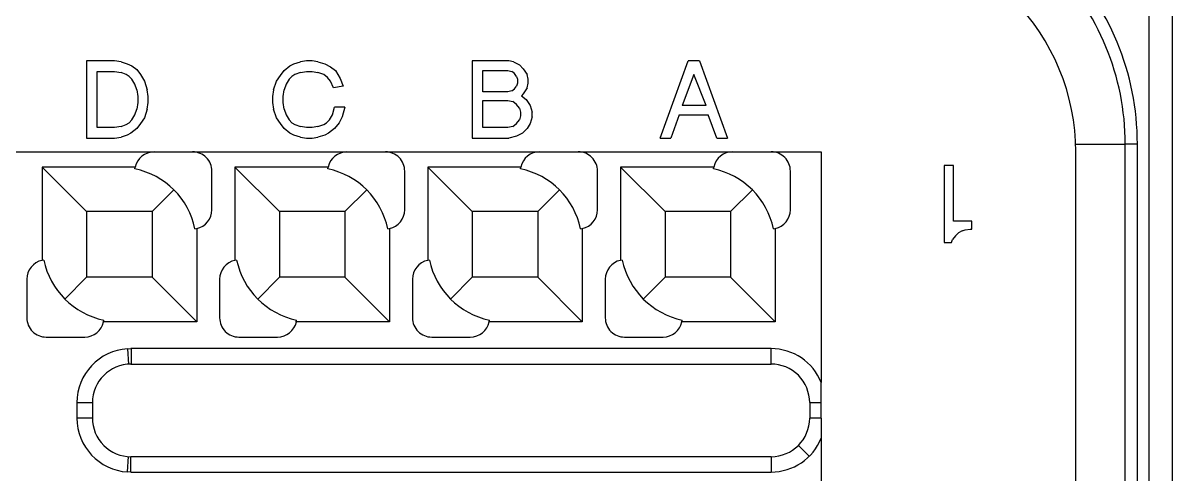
# Model space of a CAD drawing. Header units: inches. Extents: x 47316 to 59086, y 3141 to 11743.
# Drawn here: x 54001.77 to 54016.67, y 9523.03 to 9528.87 of the extents above; entities that cross this region are included whole.
import ezdxf

# ---------------------------------------------------------------- set-up
doc = ezdxf.new("R2010")
doc.units = ezdxf.units.IN
doc.header["$MEASUREMENT"] = 0

msp = doc.modelspace()

# ---------------------------------------------------------------- linework, layer by layer
at = {"lineweight": -3}
for p, q in [((54016.366, 9533.555), (54016.366, 9505.855)), ((54016.666, 9533.255), (54016.666, 9506.155))]:
    msp.add_line(p, q, dxfattribs=at)
at = {"lineweight": -3, "ltscale": 0.025}
for p, q in [((54002.593, 9528.381), (54002.593, 9527.381)), ((54007.593, 9528.381), (54007.593, 9527.381)), ((54013.71, 9527.028), (54013.71, 9526.028))]:
    msp.add_line(p, q, dxfattribs=at)
at = {"lineweight": -3, "ltscale": 0.009064}
for p, q in [((54002.955, 9528.381), (54002.593, 9528.381)), ((54002.593, 9527.381), (54002.955, 9527.381))]:
    msp.add_line(p, q, dxfattribs=at)
at = {"lineweight": -3, "ltscale": 0.002207}
for p, q in [((54003.043, 9528.369), (54002.955, 9528.381)), ((54002.955, 9528.244), (54003.043, 9528.231)), ((54003.043, 9527.531), (54002.955, 9527.519)), ((54002.955, 9527.381), (54003.043, 9527.394))]:
    msp.add_line(p, q, dxfattribs=at)
at = {"lineweight": -3, "ltscale": 0.001978}
for p, q in [((54003.043, 9528.369), (54003.118, 9528.344)), ((54005.368, 9528.231), (54005.293, 9528.206)), ((54005.293, 9527.556), (54005.368, 9527.531)), ((54003.118, 9527.419), (54003.043, 9527.394))]:
    msp.add_line(p, q, dxfattribs=at)
at = {"lineweight": -3, "ltscale": 0.001683}
for p, q in [((54003.118, 9528.344), (54003.18, 9528.319)), ((54003.105, 9528.206), (54003.043, 9528.231)), ((54003.043, 9527.531), (54003.105, 9527.556))]:
    msp.add_line(p, q, dxfattribs=at)
at = {"lineweight": -3, "ltscale": 0.002001}
for p, q in [((54003.18, 9528.319), (54003.243, 9528.269)), ((54008.23, 9527.931), (54008.293, 9527.881))]:
    msp.add_line(p, q, dxfattribs=at)
at = {"lineweight": -3, "ltscale": 0.00244}
for p, q in [((54005.155, 9528.256), (54005.23, 9528.319)), ((54005.23, 9527.444), (54005.155, 9527.506))]:
    msp.add_line(p, q, dxfattribs=at)
at = {"lineweight": -3, "ltscale": 0.001399}
msp.add_line((54005.23, 9528.319), (54005.28, 9528.344), dxfattribs=at)
at = {"lineweight": -3, "ltscale": 0.002276}
for p, q in [((54005.28, 9528.344), (54005.368, 9528.369)), ((54005.593, 9528.369), (54005.68, 9528.344)), ((54008.343, 9527.806), (54008.368, 9527.719)), ((54005.368, 9527.394), (54005.28, 9527.419)), ((54005.68, 9527.419), (54005.593, 9527.394))]:
    msp.add_line(p, q, dxfattribs=at)
at = {"lineweight": -3, "ltscale": 0.001899}
for p, q in [((54005.443, 9528.381), (54005.368, 9528.369)), ((54005.593, 9528.369), (54005.518, 9528.381))]:
    msp.add_line(p, q, dxfattribs=at)
at = {"lineweight": -3, "ltscale": 0.001877}
for p, q in [((54005.518, 9528.381), (54005.443, 9528.381)), ((54005.443, 9528.244), (54005.518, 9528.244)), ((54005.518, 9527.519), (54005.443, 9527.519)), ((54005.443, 9527.381), (54005.518, 9527.381))]:
    msp.add_line(p, q, dxfattribs=at)
at = {"lineweight": -3, "ltscale": 0.002095}
msp.add_line((54005.68, 9528.344), (54005.755, 9528.306), dxfattribs=at)
at = {"lineweight": -3, "ltscale": 0.002002}
for p, q in [((54005.755, 9528.306), (54005.818, 9528.256)), ((54005.105, 9528.194), (54005.155, 9528.256)), ((54005.155, 9527.506), (54005.105, 9527.569))]:
    msp.add_line(p, q, dxfattribs=at)
at = {"lineweight": -3, "ltscale": 0.011874}
for p, q in [((54008.068, 9528.381), (54007.593, 9528.381)), ((54007.593, 9527.381), (54008.068, 9527.381))]:
    msp.add_line(p, q, dxfattribs=at)
at = {"lineweight": -3, "ltscale": 0.001594}
for p, q in [((54008.13, 9528.369), (54008.068, 9528.381)), ((54008.055, 9527.869), (54008.118, 9527.856)), ((54008.118, 9527.531), (54008.055, 9527.519)), ((54013.985, 9526.191), (54014.047, 9526.203))]:
    msp.add_line(p, q, dxfattribs=at)
at = {"lineweight": -3, "ltscale": 0.002098}
for p, q in [((54008.13, 9528.369), (54008.205, 9528.331)), ((54008.243, 9527.444), (54008.168, 9527.406))]:
    msp.add_line(p, q, dxfattribs=at)
at = {"lineweight": -3, "ltscale": 0.001766}
msp.add_line((54008.205, 9528.331), (54008.255, 9528.281), dxfattribs=at)
at = {"lineweight": -3, "ltscale": 0.026592}
for p, q in [((54010.028, 9527.381), (54010.391, 9528.381)), ((54010.541, 9528.381), (54010.903, 9527.381))]:
    msp.add_line(p, q, dxfattribs=at)
at = {"lineweight": -3, "ltscale": 0.003748}
msp.add_line((54010.541, 9528.381), (54010.391, 9528.381), dxfattribs=at)
at = {"lineweight": -3, "ltscale": 0.018124}
msp.add_line((54002.73, 9527.519), (54002.73, 9528.244), dxfattribs=at)
at = {"lineweight": -3, "ltscale": 0.005627}
for p, q in [((54002.73, 9528.244), (54002.955, 9528.244)), ((54002.955, 9527.519), (54002.73, 9527.519))]:
    msp.add_line(p, q, dxfattribs=at)
at = {"lineweight": -3, "ltscale": 0.001128}
for p, q in [((54003.143, 9528.181), (54003.105, 9528.206)), ((54008.105, 9527.994), (54008.143, 9528.019)), ((54003.105, 9527.556), (54003.143, 9527.581)), ((54005.668, 9527.556), (54005.705, 9527.581))]:
    msp.add_line(p, q, dxfattribs=at)
at = {"lineweight": -3, "ltscale": 0.001326}
for p, q in [((54003.18, 9528.144), (54003.143, 9528.181)), ((54005.255, 9528.181), (54005.218, 9528.144)), ((54003.143, 9527.581), (54003.18, 9527.619)), ((54005.218, 9527.619), (54005.255, 9527.581)), ((54005.705, 9527.581), (54005.743, 9527.619)), ((54013.897, 9526.153), (54013.86, 9526.116))]:
    msp.add_line(p, q, dxfattribs=at)
at = {"lineweight": -3, "ltscale": 0.001822}
for p, q in [((54003.218, 9528.081), (54003.18, 9528.144)), ((54005.218, 9528.144), (54005.18, 9528.081)), ((54003.18, 9527.619), (54003.218, 9527.681)), ((54005.18, 9527.681), (54005.218, 9527.619)), ((54005.743, 9527.619), (54005.78, 9527.681)), ((54008.343, 9527.569), (54008.305, 9527.506))]:
    msp.add_line(p, q, dxfattribs=at)
at = {"lineweight": -3, "ltscale": 0.002}
for p, q in [((54003.243, 9528.269), (54003.293, 9528.206)), ((54003.293, 9527.569), (54003.243, 9527.506))]:
    msp.add_line(p, q, dxfattribs=at)
at = {"lineweight": -3, "ltscale": 0.002519}
msp.add_line((54003.293, 9528.206), (54003.343, 9528.119), dxfattribs=at)
at = {"lineweight": -3, "ltscale": 0.002251}
msp.add_line((54005.055, 9528.119), (54005.105, 9528.194), dxfattribs=at)
at = {"lineweight": -3, "ltscale": 0.001126}
for p, q in [((54005.293, 9528.206), (54005.255, 9528.181)), ((54008.143, 9528.019), (54008.168, 9528.056)), ((54005.255, 9527.581), (54005.293, 9527.556))]:
    msp.add_line(p, q, dxfattribs=at)
at = {"lineweight": -3, "ltscale": 0.0019}
for p, q in [((54005.368, 9528.231), (54005.443, 9528.244)), ((54005.518, 9528.244), (54005.593, 9528.231)), ((54005.443, 9527.519), (54005.368, 9527.531)), ((54005.593, 9527.531), (54005.518, 9527.519)), ((54005.368, 9527.394), (54005.443, 9527.381)), ((54005.518, 9527.381), (54005.593, 9527.394))]:
    msp.add_line(p, q, dxfattribs=at)
at = {"lineweight": -3, "ltscale": 0.001975}
for p, q in [((54005.668, 9528.206), (54005.593, 9528.231)), ((54003.218, 9527.681), (54003.243, 9527.756)), ((54005.155, 9527.756), (54005.18, 9527.681)), ((54005.593, 9527.531), (54005.668, 9527.556))]:
    msp.add_line(p, q, dxfattribs=at)
at = {"lineweight": -3, "ltscale": 0.001563}
for p, q in [((54005.718, 9528.169), (54005.668, 9528.206)), ((54008.368, 9527.656), (54008.368, 9527.719))]:
    msp.add_line(p, q, dxfattribs=at)
at = {"lineweight": -3, "ltscale": 0.001562}
for p, q in [((54005.755, 9528.119), (54005.718, 9528.169)), ((54008.118, 9527.531), (54008.168, 9527.569))]:
    msp.add_line(p, q, dxfattribs=at)
at = {"lineweight": -3, "ltscale": 0.002948}
msp.add_line((54005.818, 9528.256), (54005.88, 9528.156), dxfattribs=at)
at = {"lineweight": -3, "ltscale": 0.002669}
msp.add_line((54005.88, 9528.156), (54005.918, 9528.056), dxfattribs=at)
at = {"lineweight": -3, "ltscale": 0.008127}
for p, q in [((54007.73, 9528.256), (54008.055, 9528.256)), ((54008.055, 9527.981), (54007.73, 9527.981)), ((54007.73, 9527.869), (54008.055, 9527.869)), ((54008.055, 9527.519), (54007.73, 9527.519))]:
    msp.add_line(p, q, dxfattribs=at)
at = {"lineweight": -3, "ltscale": 0.006876}
msp.add_line((54007.73, 9527.981), (54007.73, 9528.256), dxfattribs=at)
at = {"lineweight": -3, "ltscale": 0.001287}
for p, q in [((54008.055, 9528.256), (54008.105, 9528.244)), ((54008.105, 9527.994), (54008.055, 9527.981))]:
    msp.add_line(p, q, dxfattribs=at)
at = {"lineweight": -3, "ltscale": 0.001129}
msp.add_line((54008.143, 9528.219), (54008.105, 9528.244), dxfattribs=at)
at = {"lineweight": -3, "ltscale": 0.001125}
msp.add_line((54008.168, 9528.181), (54008.143, 9528.219), dxfattribs=at)
at = {"lineweight": -3, "ltscale": 0.00099}
msp.add_line((54008.168, 9528.181), (54008.18, 9528.144), dxfattribs=at)
at = {"lineweight": -3, "ltscale": 0.00125}
for p, q in [((54008.18, 9528.144), (54008.18, 9528.094)), ((54008.318, 9528.094), (54008.318, 9528.144)), ((54008.218, 9527.719), (54008.218, 9527.669))]:
    msp.add_line(p, q, dxfattribs=at)
at = {"lineweight": -3, "ltscale": 0.002254}
for p, q in [((54008.255, 9528.281), (54008.305, 9528.206)), ((54008.305, 9528.031), (54008.255, 9527.956)), ((54008.293, 9527.881), (54008.343, 9527.806)), ((54003.343, 9527.644), (54003.293, 9527.569))]:
    msp.add_line(p, q, dxfattribs=at)
at = {"lineweight": -3, "ltscale": 0.001593}
for p, q in [((54008.318, 9528.144), (54008.305, 9528.206)), ((54008.305, 9528.031), (54008.318, 9528.094))]:
    msp.add_line(p, q, dxfattribs=at)
at = {"lineweight": -3, "ltscale": 0.010681}
msp.add_line((54010.466, 9528.206), (54010.316, 9527.806), dxfattribs=at)
at = {"lineweight": -3, "ltscale": 0.010794}
msp.add_line((54010.628, 9527.806), (54010.466, 9528.206), dxfattribs=at)
at = {"lineweight": -3, "ltscale": 0.001977}
for p, q in [((54003.243, 9528.006), (54003.218, 9528.081)), ((54005.18, 9528.081), (54005.155, 9528.006))]:
    msp.add_line(p, q, dxfattribs=at)
at = {"lineweight": -3, "ltscale": 0.002209}
for p, q in [((54003.243, 9528.006), (54003.255, 9527.919)), ((54003.393, 9527.919), (54003.38, 9528.006)), ((54005.018, 9528.006), (54005.005, 9527.919)), ((54005.143, 9527.919), (54005.155, 9528.006))]:
    msp.add_line(p, q, dxfattribs=at)
at = {"lineweight": -3, "ltscale": 0.002966}
for p, q in [((54003.343, 9528.119), (54003.38, 9528.006)), ((54005.018, 9528.006), (54005.055, 9528.119))]:
    msp.add_line(p, q, dxfattribs=at)
at = {"lineweight": -3, "ltscale": 0.00238}
msp.add_line((54005.793, 9528.031), (54005.755, 9528.119), dxfattribs=at)
at = {"lineweight": -3, "ltscale": 0.003187}
msp.add_line((54005.918, 9528.056), (54005.793, 9528.031), dxfattribs=at)
at = {"lineweight": -3, "ltscale": 0.000988}
msp.add_line((54008.18, 9528.094), (54008.168, 9528.056), dxfattribs=at)
at = {"lineweight": -3, "ltscale": 0.00221}
for p, q in [((54003.255, 9527.844), (54003.243, 9527.756)), ((54005.155, 9527.756), (54005.143, 9527.844)), ((54008.305, 9527.506), (54008.243, 9527.444))]:
    msp.add_line(p, q, dxfattribs=at)
at = {"lineweight": -3, "ltscale": 0.001875}
for p, q in [((54003.255, 9527.919), (54003.255, 9527.844)), ((54003.393, 9527.844), (54003.393, 9527.919)), ((54005.005, 9527.919), (54005.005, 9527.844)), ((54005.143, 9527.844), (54005.143, 9527.919))]:
    msp.add_line(p, q, dxfattribs=at)
at = {"lineweight": -3, "ltscale": 0.002211}
for p, q in [((54003.38, 9527.756), (54003.393, 9527.844)), ((54005.005, 9527.844), (54005.018, 9527.756))]:
    msp.add_line(p, q, dxfattribs=at)
at = {"lineweight": -3, "ltscale": 0.008751}
msp.add_line((54007.73, 9527.519), (54007.73, 9527.869), dxfattribs=at)
at = {"lineweight": -3, "ltscale": 0.001561}
msp.add_line((54008.168, 9527.819), (54008.118, 9527.856), dxfattribs=at)
at = {"lineweight": -3, "ltscale": 0.000884}
msp.add_line((54008.255, 9527.956), (54008.23, 9527.931), dxfattribs=at)
at = {"lineweight": -3, "ltscale": 0.002964}
for p, q in [((54003.38, 9527.756), (54003.343, 9527.644)), ((54005.055, 9527.644), (54005.018, 9527.756))]:
    msp.add_line(p, q, dxfattribs=at)
at = {"lineweight": -3, "ltscale": 0.002576}
for p, q in [((54005.78, 9527.681), (54005.805, 9527.781)), ((54008.168, 9527.406), (54008.068, 9527.381))]:
    msp.add_line(p, q, dxfattribs=at)
at = {"lineweight": -3, "ltscale": 0.003436}
for p, q in [((54005.943, 9527.781), (54005.805, 9527.781)), ((54010.028, 9527.381), (54010.166, 9527.381)), ((54010.766, 9527.381), (54010.903, 9527.381))]:
    msp.add_line(p, q, dxfattribs=at)
at = {"lineweight": -3, "ltscale": 0.003262}
msp.add_line((54005.943, 9527.781), (54005.905, 9527.656), dxfattribs=at)
at = {"lineweight": -3, "ltscale": 0.001565}
msp.add_line((54008.205, 9527.769), (54008.168, 9527.819), dxfattribs=at)
at = {"lineweight": -3, "ltscale": 0.001288}
for p, q in [((54008.205, 9527.769), (54008.218, 9527.719)), ((54008.218, 9527.669), (54008.205, 9527.619))]:
    msp.add_line(p, q, dxfattribs=at)
at = {"lineweight": -3, "ltscale": 0.007813}
msp.add_line((54010.628, 9527.806), (54010.316, 9527.806), dxfattribs=at)
at = {"lineweight": -3, "ltscale": 0.002253}
msp.add_line((54005.105, 9527.569), (54005.055, 9527.644), dxfattribs=at)
at = {"lineweight": -3, "ltscale": 0.002441}
msp.add_line((54005.868, 9527.581), (54005.805, 9527.506), dxfattribs=at)
at = {"lineweight": -3, "ltscale": 0.002096}
msp.add_line((54005.905, 9527.656), (54005.868, 9527.581), dxfattribs=at)
at = {"lineweight": -3, "ltscale": 0.001564}
for p, q in [((54008.168, 9527.569), (54008.205, 9527.619)), ((54013.86, 9526.116), (54013.822, 9526.066))]:
    msp.add_line(p, q, dxfattribs=at)
at = {"lineweight": -3, "ltscale": 0.002274}
msp.add_line((54008.368, 9527.656), (54008.343, 9527.569), dxfattribs=at)
at = {"lineweight": -3, "ltscale": 0.00801}
for p, q in [((54010.278, 9527.681), (54010.166, 9527.381)), ((54010.766, 9527.381), (54010.653, 9527.681))]:
    msp.add_line(p, q, dxfattribs=at)
at = {"lineweight": -3, "ltscale": 0.009375}
msp.add_line((54010.278, 9527.681), (54010.653, 9527.681), dxfattribs=at)
at = {"lineweight": -3, "ltscale": 0.001395}
for p, q in [((54003.168, 9527.444), (54003.118, 9527.419)), ((54005.73, 9527.444), (54005.68, 9527.419)), ((54013.947, 9526.178), (54013.897, 9526.153))]:
    msp.add_line(p, q, dxfattribs=at)
at = {"lineweight": -3, "ltscale": 0.002442}
for p, q in [((54003.243, 9527.506), (54003.168, 9527.444)), ((54005.805, 9527.506), (54005.73, 9527.444))]:
    msp.add_line(p, q, dxfattribs=at)
at = {"lineweight": -3, "ltscale": 0.001398}
msp.add_line((54005.28, 9527.419), (54005.23, 9527.444), dxfattribs=at)
at = {"lineweight": -3, "ltscale": 0.016092}
msp.add_line((54015.416, 9527.304), (54016.06, 9527.304), dxfattribs=at)
at = {"lineweight": -3, "ltscale": 0.003931}
msp.add_line((54016.217, 9527.304), (54016.06, 9527.304), dxfattribs=at)
at = {"lineweight": -3, "ltscale": 0.379999}
msp.add_line((54016.06, 9512.104), (54016.06, 9527.304), dxfattribs=at)
at = {"lineweight": -3, "ltscale": 0.38}
msp.add_line((54016.217, 9512.104), (54016.217, 9527.304), dxfattribs=at)
at = {"lineweight": -3, "ltscale": 0.05}
for p, q in [((54001.468, 9527.203), (54003.468, 9527.203)), ((54003.968, 9527.203), (54005.968, 9527.203)), ((54006.468, 9527.203), (54008.468, 9527.204)), ((54008.968, 9527.204), (54010.968, 9527.204))]:
    msp.add_line(p, q, dxfattribs=at)
at = {"lineweight": -3, "ltscale": 0.0125}
for p, q in [((54003.468, 9527.204), (54003.968, 9527.204)), ((54005.968, 9527.204), (54006.468, 9527.204)), ((54008.468, 9527.204), (54008.968, 9527.204)), ((54010.968, 9527.204), (54011.468, 9527.204)), ((54004.218, 9526.453), (54004.218, 9526.953)), ((54006.718, 9526.453), (54006.718, 9526.953)), ((54009.218, 9526.454), (54009.218, 9526.954)), ((54011.718, 9526.454), (54011.718, 9526.954)), ((54001.818, 9525.553), (54001.818, 9525.053)), ((54004.318, 9525.553), (54004.318, 9525.053)), ((54006.818, 9525.553), (54006.818, 9525.053)), ((54009.318, 9525.553), (54009.318, 9525.053)), ((54002.068, 9524.803), (54002.568, 9524.803)), ((54004.568, 9524.803), (54005.068, 9524.803)), ((54007.068, 9524.803), (54007.568, 9524.803)), ((54009.568, 9524.803), (54010.068, 9524.803))]:
    msp.add_line(p, q, dxfattribs=at)
at = {"lineweight": -3, "ltscale": 0.016251}
msp.add_line((54011.468, 9527.204), (54012.118, 9527.204), dxfattribs=at)
at = {"lineweight": -3, "ltscale": 0.074756}
msp.add_line((54012.118, 9527.204), (54012.118, 9524.213), dxfattribs=at)
at = {"lineweight": -3, "ltscale": 0.1575}
msp.add_line((54015.418, 9520.904), (54015.418, 9527.204), dxfattribs=at)
at = {"lineweight": -3, "ltscale": 0.030197}
for p, q in [((54002.016, 9527.006), (54002.016, 9525.798)), ((54003.224, 9527.006), (54002.016, 9527.006)), ((54004.516, 9527.006), (54004.516, 9525.798)), ((54005.724, 9527.006), (54004.516, 9527.006)), ((54007.016, 9527.006), (54007.016, 9525.798)), ((54008.224, 9527.006), (54007.016, 9527.006)), ((54009.516, 9527.006), (54009.516, 9525.798)), ((54010.724, 9527.006), (54009.516, 9527.006)), ((54004.02, 9526.209), (54004.02, 9525.001)), ((54006.52, 9526.209), (54006.52, 9525.001)), ((54009.02, 9526.209), (54009.02, 9525.001)), ((54004.02, 9525.001), (54002.812, 9525.001)), ((54006.52, 9525.001), (54005.312, 9525.001)), ((54009.02, 9525.001), (54007.812, 9525.001)), ((54011.52, 9525.001), (54010.312, 9525.001))]:
    msp.add_line(p, q, dxfattribs=at)
at = {"lineweight": -3, "ltscale": 0.02041}
for p, q in [((54002.593, 9526.429), (54002.016, 9527.006)), ((54005.093, 9526.429), (54004.516, 9527.006)), ((54007.593, 9526.429), (54007.016, 9527.006)), ((54010.093, 9526.429), (54009.516, 9527.006))]:
    msp.add_line(p, q, dxfattribs=at)
at = {"lineweight": -3, "ltscale": 0.00058}
for p, q in [((54003.22, 9526.983), (54003.224, 9527.006)), ((54005.72, 9526.983), (54005.724, 9527.006)), ((54008.22, 9526.983), (54008.224, 9527.006)), ((54010.72, 9526.983), (54010.724, 9527.006)), ((54002.812, 9525.001), (54002.816, 9525.024)), ((54005.312, 9525.001), (54005.316, 9525.024))]:
    msp.add_line(p, q, dxfattribs=at)
at = {"lineweight": -3, "ltscale": 0.003125}
msp.add_line((54013.835, 9527.028), (54013.71, 9527.028), dxfattribs=at)
at = {"lineweight": -3, "ltscale": 0.018126}
msp.add_line((54013.835, 9526.303), (54013.835, 9527.028), dxfattribs=at)
at = {"lineweight": -3, "ltscale": 0.009973}
for p, q in [((54003.443, 9526.429), (54003.725, 9526.711)), ((54005.943, 9526.429), (54006.225, 9526.711))]:
    msp.add_line(p, q, dxfattribs=at)
at = {"lineweight": -3, "ltscale": 0.009974}
for p, q in [((54008.443, 9526.429), (54008.725, 9526.711)), ((54010.943, 9526.429), (54011.225, 9526.711)), ((54002.593, 9525.579), (54002.311, 9525.296)), ((54005.093, 9525.579), (54004.811, 9525.296)), ((54007.593, 9525.579), (54007.311, 9525.296))]:
    msp.add_line(p, q, dxfattribs=at)
at = {"lineweight": -3, "ltscale": 0.021251}
for p, q in [((54002.593, 9526.429), (54002.593, 9525.579)), ((54003.443, 9526.429), (54003.443, 9525.579)), ((54005.093, 9526.429), (54005.093, 9525.579)), ((54005.943, 9526.429), (54005.943, 9525.579)), ((54007.593, 9526.429), (54007.593, 9525.579)), ((54008.443, 9526.429), (54008.443, 9525.579))]:
    msp.add_line(p, q, dxfattribs=at)
at = {"lineweight": -3, "ltscale": 0.021249}
for p, q in [((54003.443, 9526.429), (54002.593, 9526.429)), ((54005.943, 9526.429), (54005.093, 9526.429)), ((54008.443, 9526.429), (54007.593, 9526.429)), ((54010.093, 9526.429), (54010.093, 9525.579)), ((54010.943, 9526.429), (54010.093, 9526.429)), ((54010.943, 9526.429), (54010.943, 9525.579)), ((54003.443, 9525.579), (54002.593, 9525.579)), ((54005.943, 9525.579), (54005.093, 9525.579)), ((54008.443, 9525.579), (54007.593, 9525.579)), ((54010.943, 9525.579), (54010.093, 9525.579))]:
    msp.add_line(p, q, dxfattribs=at)
at = {"lineweight": -3, "ltscale": 0.000581}
for p, q in [((54003.997, 9526.205), (54004.02, 9526.209)), ((54006.497, 9526.205), (54006.52, 9526.209)), ((54008.997, 9526.205), (54009.02, 9526.209)), ((54007.812, 9525.001), (54007.816, 9525.024)), ((54010.312, 9525.001), (54010.316, 9525.024))]:
    msp.add_line(p, q, dxfattribs=at)
at = {"lineweight": -3, "ltscale": 0.000582}
msp.add_line((54011.497, 9526.205), (54011.52, 9526.209), dxfattribs=at)
at = {"lineweight": -3, "ltscale": 0.030199}
msp.add_line((54011.52, 9526.209), (54011.52, 9525.001), dxfattribs=at)
at = {"lineweight": -3, "ltscale": 0.005936}
msp.add_line((54014.072, 9526.303), (54013.835, 9526.303), dxfattribs=at)
at = {"lineweight": -3, "ltscale": 0.000623}
msp.add_line((54014.047, 9526.203), (54014.072, 9526.203), dxfattribs=at)
at = {"lineweight": -3, "ltscale": 0.002499}
for p, q in [((54014.072, 9526.203), (54014.072, 9526.303)), ((54013.71, 9526.028), (54013.809, 9526.028))]:
    msp.add_line(p, q, dxfattribs=at)
at = {"lineweight": -3, "ltscale": 0.000987}
msp.add_line((54013.809, 9526.028), (54013.822, 9526.066), dxfattribs=at)
at = {"lineweight": -3, "ltscale": 0.000991}
msp.add_line((54013.947, 9526.178), (54013.985, 9526.191), dxfattribs=at)
at = {"lineweight": -3, "ltscale": 0.000578}
for p, q in [((54002.016, 9525.798), (54002.038, 9525.802)), ((54004.516, 9525.798), (54004.538, 9525.802)), ((54007.016, 9525.798), (54007.038, 9525.802))]:
    msp.add_line(p, q, dxfattribs=at)
at = {"lineweight": -3, "ltscale": 0.000579}
msp.add_line((54009.516, 9525.798), (54009.538, 9525.802), dxfattribs=at)
at = {"lineweight": -3, "ltscale": 0.020414}
for p, q in [((54003.443, 9525.579), (54004.02, 9525.001)), ((54005.943, 9525.579), (54006.52, 9525.001)), ((54008.443, 9525.579), (54009.02, 9525.001))]:
    msp.add_line(p, q, dxfattribs=at)
at = {"lineweight": -3, "ltscale": 0.009975}
msp.add_line((54010.093, 9525.579), (54009.811, 9525.296), dxfattribs=at)
at = {"lineweight": -3, "ltscale": 0.020415}
msp.add_line((54010.943, 9525.579), (54011.52, 9525.001), dxfattribs=at)
at = {"lineweight": -3, "ltscale": 0.001096}
for p, q in [((54003.124, 9524.652), (54003.168, 9524.653)), ((54003.168, 9523.053), (54003.124, 9523.055))]:
    msp.add_line(p, q, dxfattribs=at)
at = {"lineweight": -3, "ltscale": 0.005001}
msp.add_line((54003.124, 9524.652), (54003.137, 9524.452), dxfattribs=at)
at = {"lineweight": -3, "ltscale": 0.207498}
for p, q in [((54011.468, 9524.654), (54003.168, 9524.653)), ((54003.168, 9524.453), (54011.468, 9524.454)), ((54011.468, 9523.253), (54003.168, 9523.253)), ((54003.168, 9523.053), (54011.468, 9523.053))]:
    msp.add_line(p, q, dxfattribs=at)
at = {"lineweight": -3, "ltscale": 0.005}
for p, q in [((54003.169, 9524.653), (54003.169, 9524.453)), ((54011.468, 9524.454), (54011.468, 9524.654)), ((54002.468, 9523.953), (54002.468, 9523.753)), ((54011.968, 9523.954), (54011.968, 9523.753)), ((54012.118, 9523.753), (54012.118, 9523.954)), ((54011.963, 9523.258), (54011.822, 9523.4)), ((54003.123, 9523.055), (54003.136, 9523.254)), ((54003.168, 9523.053), (54003.168, 9523.253)), ((54011.468, 9523.253), (54011.468, 9523.053))]:
    msp.add_line(p, q, dxfattribs=at)
at = {"lineweight": -3, "ltscale": 0.006494}
msp.add_line((54012.118, 9523.954), (54012.118, 9524.213), dxfattribs=at)
at = {"lineweight": -3, "ltscale": 0.005002}
for p, q in [((54002.468, 9523.953), (54002.668, 9523.953)), ((54002.668, 9523.753), (54002.468, 9523.753))]:
    msp.add_line(p, q, dxfattribs=at)
at = {"lineweight": -3, "ltscale": 0.004999}
msp.add_line((54002.668, 9523.953), (54002.668, 9523.753), dxfattribs=at)
at = {"lineweight": -3, "ltscale": 0.003751}
for p, q in [((54011.968, 9523.954), (54012.118, 9523.954)), ((54012.118, 9523.753), (54011.968, 9523.753))]:
    msp.add_line(p, q, dxfattribs=at)
at = {"lineweight": -3, "ltscale": 0.006496}
msp.add_line((54012.118, 9523.753), (54012.118, 9523.494), dxfattribs=at)
at = {"lineweight": -3, "ltscale": 0.18951}
msp.add_line((54012.118, 9523.494), (54012.118, 9515.913), dxfattribs=at)
at = {"lineweight": -3}
for centre, radius, start, end in [((54012.767, 9527.304), 3.45, 0.0002, 90.0002), ((54012.767, 9527.304), 3.293, 0.0002, 90.0002), ((54012.618, 9527.204), 2.8, 0.0002, 90.0002), ((54003.468, 9526.953), 0.25, 90.0002, 167.913), ((54003.968, 9526.953), 0.25, 0.0002, 90.0002), ((54005.968, 9526.953), 0.25, 90.0002, 167.913), ((54006.468, 9526.953), 0.25, 0.0002, 90.0002), ((54008.468, 9526.954), 0.25, 90.0002, 167.913), ((54008.968, 9526.954), 0.25, 0.0002, 90.0002), ((54010.968, 9526.954), 0.25, 90.0002, 167.913), ((54011.468, 9526.954), 0.25, 0.0002, 90.0002), ((54003.018, 9526.003), 1, 11.6391, 78.3617), ((54005.518, 9526.003), 1, 11.6391, 78.3617), ((54008.018, 9526.003), 1, 11.6391, 78.3617), ((54010.518, 9526.003), 1, 11.6391, 78.3617), ((54003.968, 9526.453), 0.25, 282.0875, 0.0002), ((54006.468, 9526.453), 0.25, 282.0875, 0.0002), ((54008.968, 9526.454), 0.25, 282.0875, 0.0002), ((54011.468, 9526.454), 0.25, 282.0875, 0.0002), ((54002.068, 9525.553), 0.25, 102.0875, 180.0002), ((54003.018, 9526.003), 1, 191.6388, 258.3614), ((54004.568, 9525.553), 0.25, 102.0875, 180.0002), ((54005.518, 9526.003), 1, 191.6388, 258.3614), ((54007.068, 9525.553), 0.25, 102.0738, 180.0002), ((54008.018, 9526.003), 1, 191.6388, 258.3614), ((54009.568, 9525.553), 0.25, 102.0875, 180.0002), ((54010.518, 9526.003), 1, 191.6388, 258.3614), ((54002.068, 9525.053), 0.25, 180.0002, 270.0002), ((54004.568, 9525.053), 0.25, 180.0002, 270.0002), ((54007.068, 9525.053), 0.25, 180.0002, 270.0002), ((54009.568, 9525.053), 0.25, 180.0002, 270.0002), ((54002.568, 9525.053), 0.25, 270.0002, 347.913), ((54005.068, 9525.053), 0.25, 270.0002, 347.913), ((54007.568, 9525.053), 0.25, 270.0002, 347.913), ((54010.068, 9525.053), 0.25, 270.0002, 347.913), ((54003.168, 9523.953), 0.7, 93.5846, 179.9998), ((54011.468, 9523.953), 0.7, 21.8259, 89.9938), ((54003.168, 9523.953), 0.5, 90.0002, 180.0002), ((54011.468, 9523.954), 0.5, 0.0002, 90.0002), ((54003.168, 9523.754), 0.7, 180.0069, 266.4089), ((54003.168, 9523.753), 0.5, 180.0002, 270.0002), ((54011.468, 9523.753), 0.5, 270.0002, 0.0002), ((54011.468, 9523.754), 0.7, 269.9685, 338.1949)]:
    msp.add_arc(centre, radius, start, end, dxfattribs=at)

doc.saveas('drawing.dxf')
